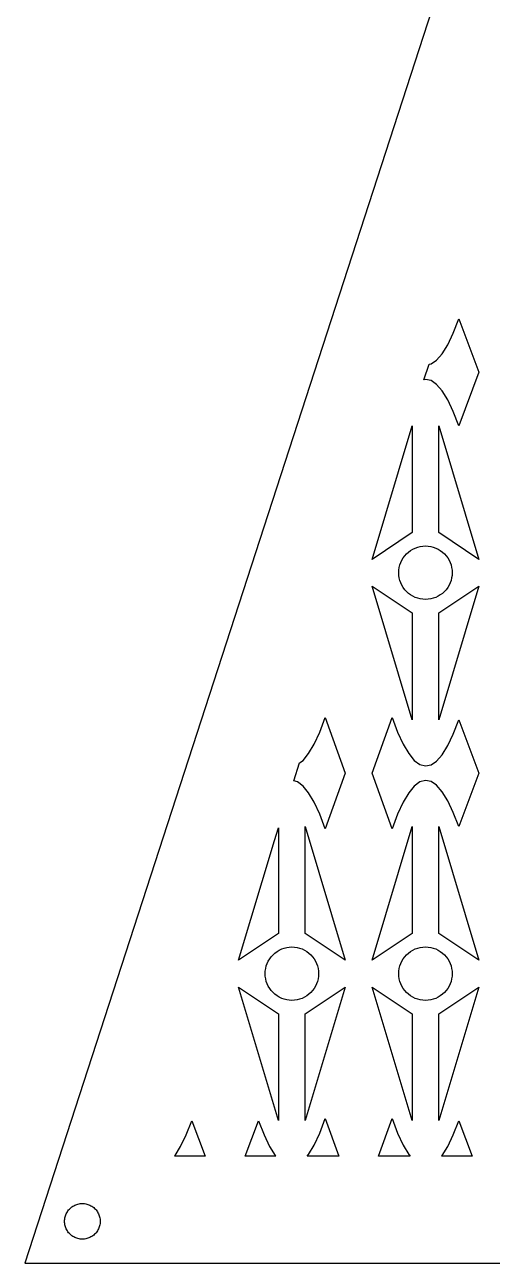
# Model space of a CAD drawing. Header units: metres. Extents: x -75 to 75, y 0 to 231.
# Drawn here: x -75 to -22.5, y 0 to 139 of the extents above; entities that cross this region are included whole.
import ezdxf

# ---------------------------------------------------------------- set-up
doc = ezdxf.new("R2010")
doc.units = ezdxf.units.M

msp = doc.modelspace()

# ---------------------------------------------------------------- linework, layer by layer
for p, q in [((0, 230.826), (-75, 0)), ((-26.8748, 104.397), (-26.25, 106)), ((-26.25, 106), (-24.0002, 100)), ((-27.4998, 103.09), (-26.8748, 104.397)), ((-28.1249, 102.078), (-27.4998, 103.09)), ((-28.7499, 101.361), (-28.1249, 102.078)), ((-30.1689, 99.1433), (-29.6005, 100.893)), ((-29.6005, 100.893), (-29.3749, 100.938)), ((-29.3749, 100.938), (-28.7499, 101.361)), ((-30, 99.1887), (-30.1689, 99.1433)), ((-29.3749, 99.0616), (-30, 99.1887)), ((-28.7499, 98.6395), (-29.3749, 99.0616)), ((-24.0002, 100), (-26.25, 94.0004)), ((-28.1249, 97.9222), (-28.7499, 98.6395)), ((-27.4998, 96.9099), (-28.1249, 97.9222)), ((-26.8748, 95.6025), (-27.4998, 96.9099)), ((-26.25, 94.0004), (-26.8748, 95.6025)), ((-35.9997, 79.0003), (-31.5002, 93.999)), ((-31.5002, 93.999), (-31.5002, 82.0001)), ((-28.4998, 82.0001), (-28.4998, 93.999)), ((-28.4998, 93.999), (-24.0002, 79.0003)), ((-31.5002, 82.0001), (-35.9997, 79.0003)), ((-24.0002, 79.0003), (-28.4998, 82.0001)), ((-32.4943, 79.1666), (-32.3189, 79.4031)), ((-32.3189, 79.4031), (-32.1212, 79.6212)), ((-32.1212, 79.6212), (-31.9031, 79.8189)), ((-31.9031, 79.8189), (-31.6666, 79.9943)), ((-31.6666, 79.9943), (-31.4141, 80.1456)), ((-31.4141, 80.1456), (-31.148, 80.2715)), ((-31.148, 80.2715), (-30.8708, 80.3707)), ((-30.8708, 80.3707), (-30.5852, 80.4422)), ((-30.5852, 80.4422), (-30.294, 80.4854)), ((-30.294, 80.4854), (-30, 80.4998)), ((-30, 80.4998), (-29.7059, 80.4854)), ((-29.7059, 80.4854), (-29.4147, 80.4422)), ((-29.4147, 80.4422), (-29.1292, 80.3707)), ((-29.1292, 80.3707), (-28.852, 80.2715)), ((-28.852, 80.2715), (-28.5859, 80.1456)), ((-28.5859, 80.1456), (-28.3333, 79.9943)), ((-28.3333, 79.9943), (-28.0969, 79.8189)), ((-28.0969, 79.8189), (-27.8788, 79.6212)), ((-27.8788, 79.6212), (-27.6811, 79.4031)), ((-27.6811, 79.4031), (-27.5057, 79.1666)), ((-32.9854, 77.7941), (-32.9422, 78.0853)), ((-32.9422, 78.0853), (-32.8707, 78.3708)), ((-32.8707, 78.3708), (-32.7715, 78.648)), ((-32.7715, 78.648), (-32.6456, 78.9141)), ((-32.6456, 78.9141), (-32.4943, 79.1666)), ((-27.5057, 79.1666), (-27.3544, 78.9141)), ((-27.3544, 78.9141), (-27.2285, 78.648)), ((-27.2285, 78.648), (-27.1293, 78.3708)), ((-27.1293, 78.3708), (-27.0578, 78.0852)), ((-27.0578, 78.0852), (-27.0146, 77.794)), ((-32.9999, 77.5), (-32.9854, 77.7941)), ((-32.9854, 77.2059), (-32.9999, 77.5)), ((-32.9422, 76.9148), (-32.9854, 77.2059)), ((-32.8707, 76.6292), (-32.9422, 76.9148)), ((-32.7715, 76.352), (-32.8707, 76.6292)), ((-27.1293, 76.6292), (-27.2285, 76.352)), ((-27.0578, 76.9147), (-27.1293, 76.6292)), ((-27.0146, 77.2059), (-27.0578, 76.9147)), ((-27.0146, 77.794), (-27.0001, 77.5)), ((-27.0001, 77.5), (-27.0146, 77.2059)), ((-35.9997, 75.9996), (-31.5002, 72.9999)), ((-31.5002, 61.001), (-35.9997, 75.9996)), ((-32.6456, 76.0859), (-32.7715, 76.352)), ((-32.4943, 75.8334), (-32.6456, 76.0859)), ((-32.3189, 75.5969), (-32.4943, 75.8334)), ((-32.1212, 75.3788), (-32.3189, 75.5969)), ((-31.9031, 75.1811), (-32.1212, 75.3788)), ((-31.6666, 75.0057), (-31.9031, 75.1811)), ((-28.4998, 72.9999), (-24.0002, 75.9996)), ((-24.0002, 75.9996), (-28.4998, 61.001)), ((-28.0969, 75.1811), (-28.3333, 75.0057)), ((-27.8788, 75.3788), (-28.0969, 75.1811)), ((-27.6811, 75.5969), (-27.8788, 75.3788)), ((-27.5057, 75.8333), (-27.6811, 75.5969)), ((-27.3544, 76.0859), (-27.5057, 75.8333)), ((-27.2285, 76.352), (-27.3544, 76.0859)), ((-31.4141, 74.8544), (-31.6666, 75.0057)), ((-31.148, 74.7285), (-31.4141, 74.8544)), ((-30.8708, 74.6293), (-31.148, 74.7285)), ((-30.5853, 74.5578), (-30.8708, 74.6293)), ((-30.294, 74.5146), (-30.5853, 74.5578)), ((-30, 74.5002), (-30.294, 74.5146)), ((-29.7059, 74.5146), (-30, 74.5002)), ((-29.4148, 74.5578), (-29.7059, 74.5146)), ((-29.1292, 74.6293), (-29.4148, 74.5578)), ((-28.852, 74.7285), (-29.1292, 74.6293)), ((-28.5859, 74.8544), (-28.852, 74.7285)), ((-28.3333, 75.0057), (-28.5859, 74.8544)), ((-31.5002, 72.9999), (-31.5002, 61.001)), ((-28.4998, 61.001), (-28.4998, 72.9999)), ((-41.8749, 59.6024), (-41.25, 61.2455)), ((-41.25, 61.2455), (-39.0002, 55)), ((-35.9998, 55), (-33.75, 61.2455)), ((-33.75, 61.2455), (-33.1251, 59.6024)), ((-26.8748, 59.3975), (-26.25, 60.9996)), ((-26.25, 60.9996), (-24.0002, 55)), ((-42.4999, 58.254), (-41.8749, 59.6024)), ((-33.1251, 59.6024), (-32.5001, 58.254)), ((-27.4998, 58.0901), (-26.8748, 59.3975)), ((-43.7499, 56.4425), (-43.1249, 57.2007)), ((-43.1249, 57.2007), (-42.4999, 58.254)), ((-32.5001, 58.254), (-31.8751, 57.2007)), ((-31.8751, 57.2007), (-31.2501, 56.4425)), ((-28.7499, 56.3605), (-28.1249, 57.0778)), ((-28.1249, 57.0778), (-27.4998, 58.0901)), ((-44.7935, 54.1332), (-44.1362, 56.1563)), ((-44.1362, 56.1563), (-43.7499, 56.4425)), ((-31.2501, 56.4425), (-30.625, 55.9794)), ((-30.625, 55.9794), (-30, 55.8113)), ((-30, 55.8113), (-29.3749, 55.9384)), ((-29.3749, 55.9384), (-28.7499, 56.3605)), ((-39.0002, 55), (-41.25, 48.7545)), ((-33.75, 48.7545), (-35.9998, 55)), ((-24.0002, 55), (-26.25, 49.0004)), ((-44.3749, 54.0206), (-44.7935, 54.1332)), ((-43.7499, 53.5575), (-44.3749, 54.0206)), ((-43.1249, 52.7993), (-43.7499, 53.5575)), ((-31.2501, 53.5575), (-31.8751, 52.7993)), ((-30.625, 54.0206), (-31.2501, 53.5575)), ((-30, 54.1887), (-30.625, 54.0206)), ((-29.3749, 54.0616), (-30, 54.1887)), ((-28.7499, 53.6395), (-29.3749, 54.0616)), ((-28.1249, 52.9222), (-28.7499, 53.6395)), ((-27.4998, 51.9099), (-28.1249, 52.9222)), ((-42.4999, 51.746), (-43.1249, 52.7993)), ((-41.8749, 50.3976), (-42.4999, 51.746)), ((-32.5001, 51.746), (-33.1251, 50.3976)), ((-31.8751, 52.7993), (-32.5001, 51.746)), ((-26.8748, 50.6025), (-27.4998, 51.9099)), ((-41.25, 48.7545), (-41.8749, 50.3976)), ((-33.1251, 50.3976), (-33.75, 48.7545)), ((-26.25, 49.0004), (-26.8748, 50.6025)), ((-46.9628, 47.4568), (-46.5002, 48.8807)), ((-46.5002, 48.8807), (-46.5002, 37.0001)), ((-43.4998, 37.0001), (-43.4998, 48.999)), ((-43.4998, 48.999), (-39.0002, 34.0003)), ((-35.9997, 34.0003), (-31.5002, 48.999)), ((-31.5002, 48.999), (-31.5002, 37.0001)), ((-28.4998, 37.0001), (-28.4998, 48.999)), ((-28.4998, 48.999), (-24.0002, 34.0003)), ((-50.9997, 34.0003), (-46.9628, 47.4568)), ((-46.5002, 37.0001), (-50.9997, 34.0003)), ((-39.0002, 34.0003), (-43.4998, 37.0001)), ((-31.5002, 37.0001), (-35.9997, 34.0003)), ((-24.0002, 34.0003), (-28.4998, 37.0001)), ((-47.1212, 34.6212), (-46.9031, 34.8189)), ((-46.9031, 34.8189), (-46.6666, 34.9943)), ((-46.6666, 34.9943), (-46.4141, 35.1456)), ((-46.4141, 35.1456), (-46.148, 35.2715)), ((-46.148, 35.2715), (-45.8708, 35.3707)), ((-45.8708, 35.3707), (-45.5852, 35.4422)), ((-45.5852, 35.4422), (-45.294, 35.4854)), ((-45.294, 35.4854), (-45, 35.4998)), ((-45, 35.4998), (-44.7059, 35.4854)), ((-44.7059, 35.4854), (-44.4147, 35.4422)), ((-44.4147, 35.4422), (-44.1292, 35.3707)), ((-44.1292, 35.3707), (-43.852, 35.2715)), ((-43.852, 35.2715), (-43.5859, 35.1456)), ((-43.5859, 35.1456), (-43.3334, 34.9943)), ((-43.3334, 34.9943), (-43.0969, 34.8189)), ((-43.0969, 34.8189), (-42.8788, 34.6212)), ((-32.1212, 34.6212), (-31.9031, 34.8189)), ((-31.9031, 34.8189), (-31.6666, 34.9943)), ((-31.6666, 34.9943), (-31.4141, 35.1456)), ((-31.4141, 35.1456), (-31.148, 35.2715)), ((-31.148, 35.2715), (-30.8708, 35.3707)), ((-30.8708, 35.3707), (-30.5852, 35.4422)), ((-30.5852, 35.4422), (-30.294, 35.4854)), ((-30.294, 35.4854), (-30, 35.4998)), ((-30, 35.4998), (-29.7059, 35.4854)), ((-29.7059, 35.4854), (-29.4147, 35.4422)), ((-29.4147, 35.4422), (-29.1292, 35.3707)), ((-29.1292, 35.3707), (-28.852, 35.2715)), ((-28.852, 35.2715), (-28.5859, 35.1456)), ((-28.5859, 35.1456), (-28.3333, 34.9943)), ((-28.3333, 34.9943), (-28.0969, 34.8189)), ((-28.0969, 34.8189), (-27.8788, 34.6212)), ((-47.9422, 33.0853), (-47.8707, 33.3708)), ((-47.8707, 33.3708), (-47.7715, 33.648)), ((-47.7715, 33.648), (-47.6456, 33.9141)), ((-47.6456, 33.9141), (-47.4943, 34.1666)), ((-47.4943, 34.1666), (-47.3189, 34.4031)), ((-47.3189, 34.4031), (-47.1212, 34.6212)), ((-42.8788, 34.6212), (-42.6811, 34.4031)), ((-42.6811, 34.4031), (-42.5057, 34.1666)), ((-42.5057, 34.1666), (-42.3544, 33.9141)), ((-42.3544, 33.9141), (-42.2285, 33.648)), ((-42.2285, 33.648), (-42.1293, 33.3708)), ((-42.1293, 33.3708), (-42.0578, 33.0852)), ((-32.9422, 33.0853), (-32.8707, 33.3708)), ((-32.8707, 33.3708), (-32.7715, 33.648)), ((-32.7715, 33.648), (-32.6456, 33.9141)), ((-32.6456, 33.9141), (-32.4943, 34.1666)), ((-32.4943, 34.1666), (-32.3189, 34.4031)), ((-32.3189, 34.4031), (-32.1212, 34.6212)), ((-27.8788, 34.6212), (-27.6811, 34.4031)), ((-27.6811, 34.4031), (-27.5057, 34.1666)), ((-27.5057, 34.1666), (-27.3544, 33.9141)), ((-27.3544, 33.9141), (-27.2285, 33.648)), ((-27.2285, 33.648), (-27.1293, 33.3708)), ((-27.1293, 33.3708), (-27.0578, 33.0852)), ((-47.9999, 32.5), (-47.9854, 32.7941)), ((-47.9854, 32.2059), (-47.9999, 32.5)), ((-47.9854, 32.7941), (-47.9422, 33.0853)), ((-47.9422, 31.9148), (-47.9854, 32.2059)), ((-42.0578, 33.0852), (-42.0146, 32.794)), ((-42.0146, 32.2059), (-42.0578, 31.9147)), ((-42.0146, 32.794), (-42.0001, 32.5)), ((-42.0001, 32.5), (-42.0146, 32.2059)), ((-32.9999, 32.5), (-32.9854, 32.7941)), ((-32.9854, 32.2059), (-32.9999, 32.5)), ((-32.9854, 32.7941), (-32.9422, 33.0853)), ((-32.9422, 31.9148), (-32.9854, 32.2059)), ((-27.0578, 33.0852), (-27.0146, 32.794)), ((-27.0146, 32.2059), (-27.0578, 31.9147)), ((-27.0146, 32.794), (-27.0001, 32.5)), ((-27.0001, 32.5), (-27.0146, 32.2059)), ((-50.9997, 30.9996), (-46.5002, 27.9999)), ((-46.5002, 16.001), (-50.9997, 30.9996)), ((-47.8707, 31.6292), (-47.9422, 31.9148)), ((-47.7715, 31.352), (-47.8707, 31.6292)), ((-47.6456, 31.0859), (-47.7715, 31.352)), ((-47.4943, 30.8334), (-47.6456, 31.0859)), ((-47.3189, 30.5969), (-47.4943, 30.8334)), ((-47.1212, 30.3788), (-47.3189, 30.5969)), ((-43.4998, 27.9999), (-39.0002, 30.9996)), ((-39.0002, 30.9996), (-43.4998, 16.001)), ((-42.6811, 30.5969), (-42.8788, 30.3788)), ((-42.5057, 30.8333), (-42.6811, 30.5969)), ((-42.3544, 31.0859), (-42.5057, 30.8333)), ((-42.2285, 31.352), (-42.3544, 31.0859)), ((-42.1293, 31.6292), (-42.2285, 31.352)), ((-42.0578, 31.9147), (-42.1293, 31.6292)), ((-35.9997, 30.9996), (-31.5002, 27.9999)), ((-31.5002, 16.001), (-35.9997, 30.9996)), ((-32.8707, 31.6292), (-32.9422, 31.9148)), ((-32.7715, 31.352), (-32.8707, 31.6292)), ((-32.6456, 31.0859), (-32.7715, 31.352)), ((-32.4943, 30.8334), (-32.6456, 31.0859)), ((-32.3189, 30.5969), (-32.4943, 30.8334)), ((-32.1212, 30.3788), (-32.3189, 30.5969)), ((-28.4998, 27.9999), (-24.0002, 30.9996)), ((-24.0002, 30.9996), (-28.4998, 16.001)), ((-27.6811, 30.5969), (-27.8788, 30.3788)), ((-27.5057, 30.8333), (-27.6811, 30.5969)), ((-27.3544, 31.0859), (-27.5057, 30.8333)), ((-27.2285, 31.352), (-27.3544, 31.0859)), ((-27.1293, 31.6292), (-27.2285, 31.352)), ((-27.0578, 31.9147), (-27.1293, 31.6292)), ((-46.9031, 30.1811), (-47.1212, 30.3788)), ((-46.6666, 30.0057), (-46.9031, 30.1811)), ((-46.4141, 29.8544), (-46.6666, 30.0057)), ((-46.148, 29.7285), (-46.4141, 29.8544)), ((-45.8708, 29.6293), (-46.148, 29.7285)), ((-45.5853, 29.5578), (-45.8708, 29.6293)), ((-45.2941, 29.5146), (-45.5853, 29.5578)), ((-45, 29.5002), (-45.2941, 29.5146)), ((-44.706, 29.5146), (-45, 29.5002)), ((-44.4148, 29.5578), (-44.706, 29.5146)), ((-44.1292, 29.6293), (-44.4148, 29.5578)), ((-43.852, 29.7285), (-44.1292, 29.6293)), ((-43.5859, 29.8544), (-43.852, 29.7285)), ((-43.3334, 30.0057), (-43.5859, 29.8544)), ((-43.0969, 30.1811), (-43.3334, 30.0057)), ((-42.8788, 30.3788), (-43.0969, 30.1811)), ((-31.9031, 30.1811), (-32.1212, 30.3788)), ((-31.6666, 30.0057), (-31.9031, 30.1811)), ((-31.4141, 29.8544), (-31.6666, 30.0057)), ((-31.148, 29.7285), (-31.4141, 29.8544)), ((-30.8708, 29.6293), (-31.148, 29.7285)), ((-30.5853, 29.5578), (-30.8708, 29.6293)), ((-30.294, 29.5146), (-30.5853, 29.5578)), ((-30, 29.5002), (-30.294, 29.5146)), ((-29.7059, 29.5146), (-30, 29.5002)), ((-29.4148, 29.5578), (-29.7059, 29.5146)), ((-29.1292, 29.6293), (-29.4148, 29.5578)), ((-28.852, 29.7285), (-29.1292, 29.6293)), ((-28.5859, 29.8544), (-28.852, 29.7285)), ((-28.3333, 30.0057), (-28.5859, 29.8544)), ((-28.0969, 30.1811), (-28.3333, 30.0057)), ((-27.8788, 30.3788), (-28.0969, 30.1811)), ((-46.5002, 27.9999), (-46.5002, 16.001)), ((-43.4998, 16.001), (-43.4998, 27.9999)), ((-31.5002, 27.9999), (-31.5002, 16.001)), ((-28.4998, 16.001), (-28.4998, 27.9999)), ((-56.8748, 14.3975), (-56.25, 15.9996)), ((-56.25, 15.9996), (-54.7502, 12)), ((-50.2498, 12), (-48.75, 15.9996)), ((-48.75, 15.9996), (-48.1252, 14.3975)), ((-41.8749, 14.6024), (-41.25, 16.2455)), ((-41.25, 16.2455), (-39.7206, 12)), ((-35.2794, 12), (-33.75, 16.2455)), ((-33.75, 16.2455), (-33.1251, 14.6024)), ((-26.8748, 14.3975), (-26.25, 15.9996)), ((-26.25, 15.9996), (-24.7502, 12)), ((-57.4998, 13.0901), (-56.8748, 14.3975)), ((-48.1252, 14.3975), (-47.5001, 13.0901)), ((-42.4999, 13.254), (-41.8749, 14.6024)), ((-33.1251, 14.6024), (-32.5001, 13.254)), ((-27.4998, 13.0901), (-26.8748, 14.3975)), ((-58.1249, 12.0778), (-57.4998, 13.0901)), ((-47.5001, 13.0901), (-46.8751, 12.0778)), ((-43.1249, 12.2007), (-42.4999, 13.254)), ((-32.5001, 13.254), (-31.8751, 12.2007)), ((-28.1249, 12.0778), (-27.4998, 13.0901)), ((-58.1926, 12), (-58.1249, 12.0778)), ((-54.7502, 12), (-58.1926, 12)), ((-46.8073, 12), (-50.2498, 12)), ((-46.8751, 12.0778), (-46.8073, 12)), ((-43.2903, 12), (-43.1249, 12.2007)), ((-39.7206, 12), (-43.2903, 12)), ((-31.7097, 12), (-35.2794, 12)), ((-31.8751, 12.2007), (-31.7097, 12)), ((-28.1926, 12), (-28.1249, 12.0778)), ((-24.7502, 12), (-28.1926, 12)), ((-70.3375, 5.55383), (-70.2805, 5.66579)), ((-70.2805, 5.66579), (-70.2165, 5.77393)), ((-70.2165, 5.77393), (-70.1459, 5.87784)), ((-70.1459, 5.87784), (-70.0689, 5.97713)), ((-70.0689, 5.97713), (-69.9858, 6.07137)), ((-69.9858, 6.07137), (-69.897, 6.16022)), ((-69.897, 6.16022), (-69.8027, 6.2433)), ((-69.8027, 6.2433), (-69.7034, 6.32031)), ((-69.7034, 6.32031), (-69.5995, 6.39093)), ((-69.5995, 6.39093), (-69.4914, 6.4549)), ((-69.4914, 6.4549), (-69.3794, 6.51193)), ((-69.3794, 6.51193), (-69.2641, 6.56183)), ((-69.2641, 6.56183), (-69.1459, 6.60439)), ((-69.1459, 6.60439), (-69.0252, 6.63943)), ((-69.0252, 6.63943), (-68.9026, 6.66685)), ((-68.9026, 6.66685), (-68.7785, 6.68651)), ((-68.7785, 6.68651), (-68.6534, 6.69833)), ((-68.6534, 6.69833), (-68.5279, 6.70227)), ((-68.5279, 6.70227), (-68.4023, 6.69833)), ((-68.4023, 6.69833), (-68.2772, 6.68651)), ((-68.2772, 6.68651), (-68.1531, 6.66685)), ((-68.1531, 6.66685), (-68.0305, 6.63943)), ((-68.0305, 6.63943), (-67.9098, 6.60439)), ((-67.9098, 6.60439), (-67.7916, 6.56183)), ((-67.7916, 6.56183), (-67.6763, 6.51193)), ((-67.6763, 6.51193), (-67.5643, 6.4549)), ((-67.5643, 6.4549), (-67.4562, 6.39093)), ((-67.4562, 6.39093), (-67.3523, 6.32031)), ((-67.3523, 6.32031), (-67.253, 6.2433)), ((-67.253, 6.2433), (-67.1588, 6.16022)), ((-67.1588, 6.16022), (-67.0699, 6.07137)), ((-67.0699, 6.07137), (-66.9868, 5.97713)), ((-66.9868, 5.97713), (-66.9098, 5.87784)), ((-66.9098, 5.87784), (-66.8392, 5.77393)), ((-66.8392, 5.77393), (-66.7752, 5.66579)), ((-66.7752, 5.66579), (-66.7182, 5.55383)), ((-70.5279, 4.70227), (-70.5239, 4.82785)), ((-70.5239, 4.57669), (-70.5279, 4.70227)), ((-70.5239, 4.82785), (-70.5121, 4.95294)), ((-70.5121, 4.45161), (-70.5239, 4.57669)), ((-70.5121, 4.95294), (-70.4924, 5.07704)), ((-70.4924, 4.32751), (-70.5121, 4.45161)), ((-70.4924, 5.07704), (-70.465, 5.19966)), ((-70.465, 4.2049), (-70.4924, 4.32751)), ((-70.465, 5.19966), (-70.43, 5.32031)), ((-70.43, 4.08424), (-70.465, 4.2049)), ((-70.43, 5.32031), (-70.3874, 5.43852)), ((-70.3874, 5.43852), (-70.3375, 5.55383)), ((-66.7182, 5.55383), (-66.6683, 5.43852)), ((-66.6683, 5.43852), (-66.6257, 5.32031)), ((-66.6257, 5.32031), (-66.5907, 5.19966)), ((-66.5907, 4.2049), (-66.6257, 4.08424)), ((-66.5907, 5.19966), (-66.5633, 5.07704)), ((-66.5633, 4.32751), (-66.5907, 4.2049)), ((-66.5633, 5.07704), (-66.5436, 4.95294)), ((-66.5436, 4.45161), (-66.5633, 4.32751)), ((-66.5436, 4.95294), (-66.5318, 4.82785)), ((-66.5318, 4.57669), (-66.5436, 4.45161)), ((-66.5318, 4.82785), (-66.5279, 4.70227)), ((-66.5279, 4.70227), (-66.5318, 4.57669)), ((-70.3874, 3.96602), (-70.43, 4.08424)), ((-70.3375, 3.85072), (-70.3874, 3.96602)), ((-70.2805, 3.73877), (-70.3375, 3.85072)), ((-70.2165, 3.63062), (-70.2805, 3.73877)), ((-70.1459, 3.5267), (-70.2165, 3.63062)), ((-70.0689, 3.42743), (-70.1459, 3.5267)), ((-69.9858, 3.33318), (-70.0689, 3.42743)), ((-69.897, 3.24434), (-69.9858, 3.33318)), ((-69.8027, 3.16125), (-69.897, 3.24434)), ((-69.7034, 3.08424), (-69.8027, 3.16125)), ((-69.5995, 3.01363), (-69.7034, 3.08424)), ((-69.4914, 2.94966), (-69.5995, 3.01363)), ((-69.3794, 2.89262), (-69.4914, 2.94966)), ((-69.2641, 2.84273), (-69.3794, 2.89262)), ((-69.1459, 2.80016), (-69.2641, 2.84273)), ((-69.0252, 2.76511), (-69.1459, 2.80016)), ((-67.9098, 2.80016), (-68.0305, 2.76511)), ((-67.7916, 2.84273), (-67.9098, 2.80016)), ((-67.6763, 2.89262), (-67.7916, 2.84273)), ((-67.5643, 2.94966), (-67.6763, 2.89262)), ((-67.4562, 3.01363), (-67.5643, 2.94966)), ((-67.3523, 3.08424), (-67.4562, 3.01363)), ((-67.253, 3.16125), (-67.3523, 3.08424)), ((-67.1588, 3.24434), (-67.253, 3.16125)), ((-67.0699, 3.33318), (-67.1588, 3.24434)), ((-66.9868, 3.42743), (-67.0699, 3.33318)), ((-66.9098, 3.5267), (-66.9868, 3.42743)), ((-66.8392, 3.63062), (-66.9098, 3.5267)), ((-66.7752, 3.73877), (-66.8392, 3.63062)), ((-66.7182, 3.85072), (-66.7752, 3.73877)), ((-66.6683, 3.96602), (-66.7182, 3.85072)), ((-66.6257, 4.08424), (-66.6683, 3.96602)), ((-68.9026, 2.7377), (-69.0252, 2.76511)), ((-68.7785, 2.71805), (-68.9026, 2.7377)), ((-68.6534, 2.70622), (-68.7785, 2.71805)), ((-68.5279, 2.70227), (-68.6534, 2.70622)), ((-68.4023, 2.70622), (-68.5279, 2.70227)), ((-68.2772, 2.71805), (-68.4023, 2.70622)), ((-68.1531, 2.7377), (-68.2772, 2.71805)), ((-68.0305, 2.76511), (-68.1531, 2.7377)), ((-75, 0), (75, 0))]:
    msp.add_line(p, q)

doc.saveas('drawing.dxf')
